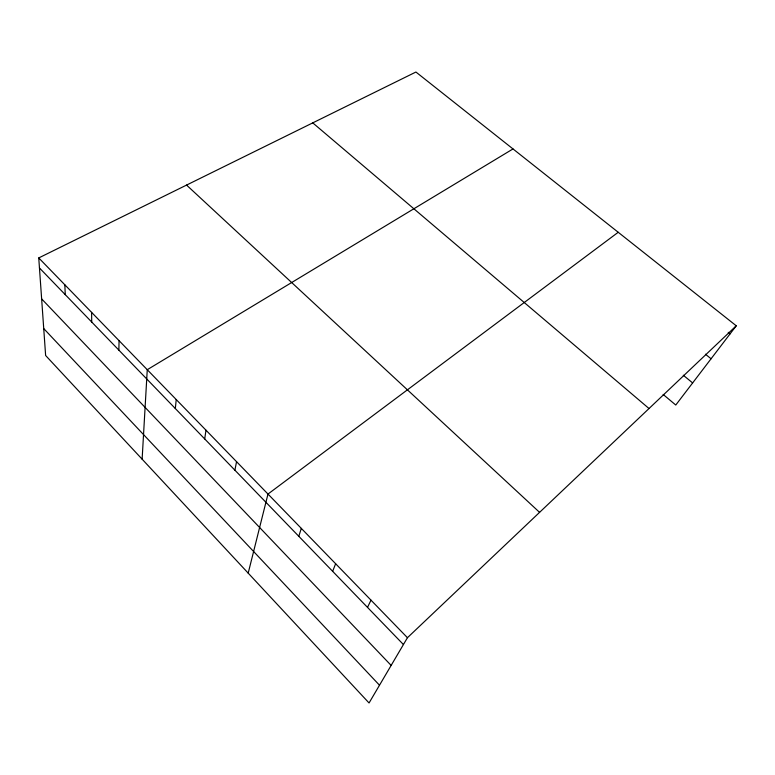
<?xml version="1.0" encoding="UTF-8"?>
<svg xmlns="http://www.w3.org/2000/svg" width="775" height="775" viewBox="0 0 775 775"><rect width="100%" height="100%" fill="white"/><g stroke="black" fill="none" stroke-linecap="round" stroke-linejoin="round"><path stroke-width="1.16" d="M118.866 350.135L119.069 340.661M142.125 459.178L147.26 369.704L513.002 148.936M175.334 408.561L176.225 399.532M204.716 438.95L205.976 430.183M234.903 470.183L236.549 461.677M248.194 573.122L267.985 494.053L618.217 232.277M298.801 536.3L301.31 528.385M332.649 571.32L335.633 563.735M367.505 607.387L370.993 600.17M736.25 325.781L407.447 637.709L369.055 702.973L45.628 355.502L38.75 257.93L415.923 72.027L736.25 325.781L675.771 405.034L663.167 394.456M728.219 332.33L730.108 333.831M705.453 354.214L711.072 358.777M683.308 375.236L692.627 382.937M312.761 122.876L649.024 408.532M186.552 185.08L539.584 512.362M38.75 257.93L407.447 637.709M39.457 267.966L403.426 644.548M41.637 298.898L391.142 665.425M43.729 328.581L379.498 685.216M64.838 284.803L65.255 294.665M91.595 312.364L91.721 322.042"/></g></svg>
